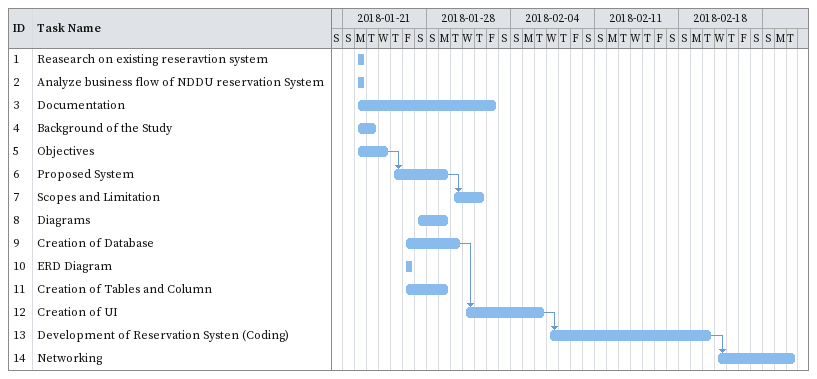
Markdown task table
| ID | Task | Start | Finish | Predecessors |
|---|---|---|---|---|
| 1 | Reasearch on existing reseravtion system | 2018-01-22 | 2018-01-22 |  |
| 2 | Analyze business flow of NDDU reservation System | 2018-01-22 | 2018-01-22 |  |
| 3 | Documentation | 2018-01-22 | 2018-02-02 |  |
| 4 | Background of the Study | 2018-01-22 | 2018-01-23 |  |
| 5 | Objectives | 2018-01-22 | 2018-01-24 |  |
| 6 | Proposed System | 2018-01-25 | 2018-01-29 | 5 |
| 7 | Scopes and Limitation | 2018-01-30 | 2018-02-01 | 6 |
| 8 | Diagrams | 2018-01-27 | 2018-01-29 |  |
| 9 | Creation of Database | 2018-01-26 | 2018-01-30 |  |
| 10 | ERD Diagram | 2018-01-26 | 2018-01-26 |  |
| 11 | Creation of Tables and Column | 2018-01-26 | 2018-01-29 |  |
| 12 | Creation of UI | 2018-01-31 | 2018-02-06 | 9 |
| 13 | Development of Reservation Systen (Coding) | 2018-02-07 | 2018-02-20 | 12 |
| 14 | Networking | 2018-02-21 | 2018-02-27 | 13 |
